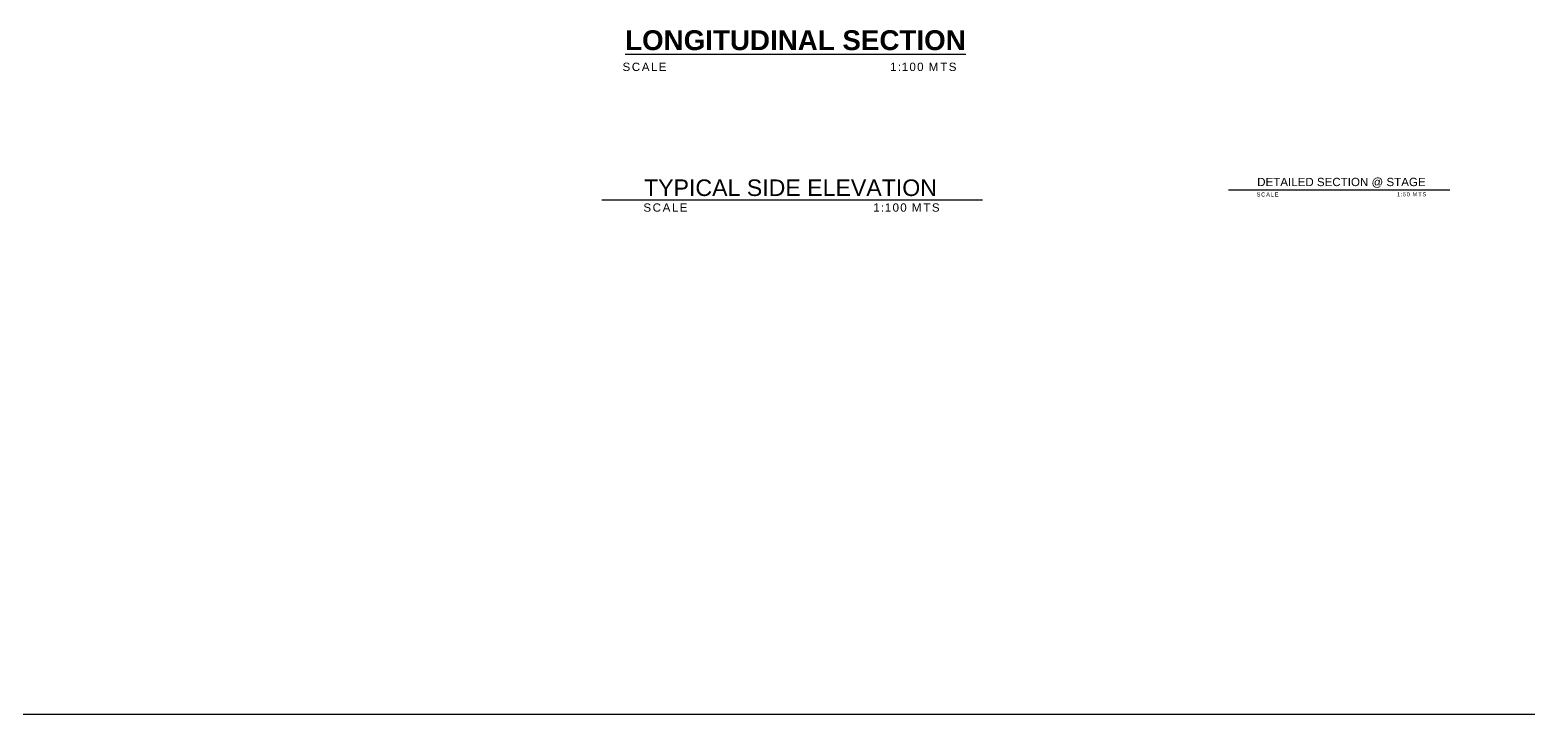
# Model space of a CAD drawing. Header units: inches. Extents: x -1369 to 1198, y -366 to 1398.
# Drawn here: x 141.03 to 186.29, y -287.04 to -266.37 of the extents above; entities that cross this region are included whole.
import ezdxf

# ---------------------------------------------------------------- set-up
doc = ezdxf.new("R2010")
doc.units = ezdxf.units.IN
doc.header["$MEASUREMENT"] = 0
doc.styles.get("Standard").update_dxf_attribs({"font": 'arial.ttf'})

msp = doc.modelspace()

# ---------------------------------------------------------------- linework, layer by layer
msp.add_line((55.2635, -287.0443), (201.9117, -287.0443))
at = {"color": 1}
for points in [[(158.3069, -271.5019), (169.8045, -271.5019)], [(177.2425, -271.2072), (183.9214, -271.2072)]]:
    msp.add_lwpolyline(points, dxfattribs=at)

# ---------------------------------------------------------------- texts
at = {"attachment_point": 1}
for s, width, insert, char_height in [('{\\fArial|b1|i0|c0|p34;\\LLONGITUDINAL SECTION }', 18.079743, (159.0107, -266.3828), 0.6), ('TYPICAL SIDE ELEVATION', 18.079743, (159.5819, -270.891), 0.5), ('DETAILED SECTION @ STAGE', 6.588142, (178.1044, -270.8425), 0.25)]:
    msp.add_mtext_dynamic_manual_height_columns(s, width=width, gutter_width=1, heights=[0], dxfattribs=dict(at, insert=insert, char_height=char_height))
for s, insert, char_height, width in [('{\\T1.2;SCALE}', (158.9329, -267.3635), 0.25, 2.789052), ('{\\T1.2;1:100 MTS}', (167.0164, -267.3635), 0.25, 4.208436), ('{\\T1.2;SCALE}', (178.0851, -271.2831), 0.125, 2.789052), ('{\\T1.2;1:50 MTS}', (182.3284, -271.2757), 0.125, 4.208436), ('{\\T1.2;SCALE}', (159.5626, -271.6148), 0.25, 2.789052), ('{\\T1.2;1:100 MTS}', (166.5075, -271.6148), 0.25, 4.208436)]:
    msp.add_mtext(s, dxfattribs=dict(at, insert=insert, char_height=char_height, width=width))

doc.saveas('drawing.dxf')
